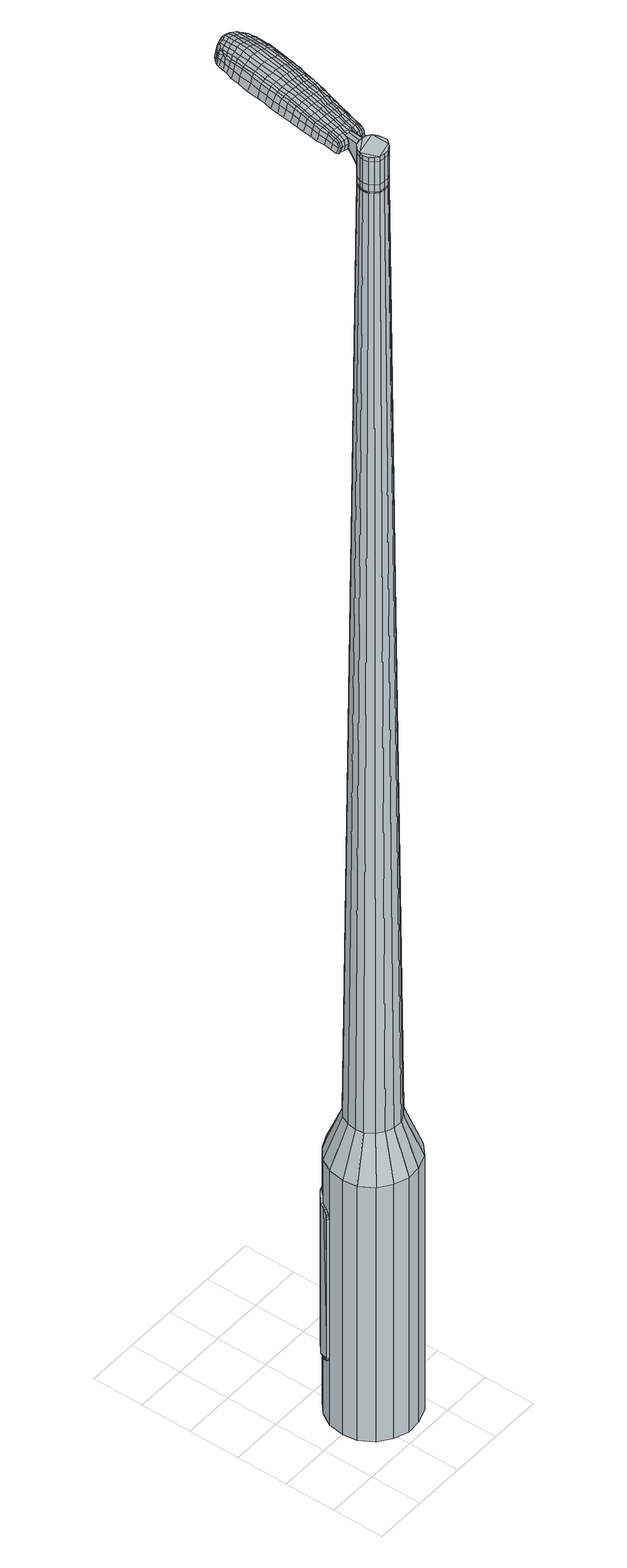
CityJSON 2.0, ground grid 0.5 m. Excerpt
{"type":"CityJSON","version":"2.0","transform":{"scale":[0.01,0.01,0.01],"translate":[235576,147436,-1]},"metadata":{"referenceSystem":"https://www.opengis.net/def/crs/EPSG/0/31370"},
"CityObjects":{
"object1":{"type":"GenericCityObject","attributes":{"cluster":737,"mean_distance_to_centroid":0.348,"new_centroid_x":235576.68,"new_centroid_y":147436.49,"mean_distance_to_camera":10.34,"H1":10.26,"H2":10.09,"Z_final":111.22,"cluster2":-1,"proj_x":235582.17,"proj_y":147437.32,"id_line":65011,"bearing_l":351.43,"distance":5.55,"orientation":"left","G_obj":81.43},"geometry":[{"type":"MultiSurface","lod":"2","boundaries":[[[0,1,2,3]],[[1,4,5,2]],[[4,6,7,5]],[[6,8,9,7]],[[8,10,11,9]],[[10,12,13,11]],[[12,14,15,13]],[[14,16,17,15]],[[16,18,19,17]],[[18,20,21,19]],[[20,22,23,21]],[[22,24,25,23]],[[24,26,27,25]],[[26,28,29,27]],[[28,30,31,29]],[[30,32,33,31]],[[32,34,35,33]],[[34,0,3,35]],[[36,37,38,39]],[[38,40,41,42]],[[41,43,42]],[[42,44,45,46]],[[45,47,46]],[[46,48,49,50]],[[49,51,50]],[[42,46,50,38]],[[50,52,39,38]],[[53,36,39]],[[2,5,7,35]],[[7,9,11,15]],[[11,13,15]],[[15,17,19,23]],[[19,21,23]],[[23,25,27,31]],[[27,29,31]],[[15,23,31,7]],[[31,33,35,7]],[[3,2,35]],[[1,0,54,55]],[[0,34,56,54]],[[34,32,57,56]],[[32,30,58,57]],[[30,28,59,58]],[[28,26,60,59]],[[26,24,61,60]],[[24,22,62,61]],[[22,20,63,62]],[[20,18,64,63]],[[18,16,65,64]],[[16,14,66,65]],[[14,12,67,66]],[[12,10,68,67]],[[10,8,69,68]],[[8,6,70,69]],[[6,4,71,70]],[[4,1,55,71]],[[55,54,72,73]],[[54,56,74,72]],[[56,57,75,74]],[[57,58,76,75]],[[58,59,77,76]],[[59,60,78,77]],[[60,61,79,78]],[[61,62,80,79]],[[62,63,81,80]],[[63,64,82,81]],[[64,65,83,82]],[[65,66,84,83]],[[66,67,85,84]],[[67,68,86,85]],[[68,69,87,86]],[[69,70,88,87]],[[70,71,89,88]],[[71,55,73,89]],[[72,90,91,92]],[[74,93,90,72]],[[94,95,93,74]],[[96,97,95,94]],[[98,99,97,96]],[[100,101,99,98]],[[102,103,101,100]],[[104,105,103,102]],[[106,107,105,104]],[[82,108,107,106]],[[109,110,108,82]],[[84,111,110,109]],[[85,112,111,84]],[[113,114,112,85]],[[87,115,114,113]],[[88,116,115,87]],[[117,118,116,88]],[[92,91,118,117]],[[119,120,121,122]],[[123,119,122,124]],[[125,123,124,126]],[[127,125,126,128]],[[129,127,128,130]],[[131,129,130,132]],[[133,131,132,134]],[[135,133,134,136]],[[137,135,136,138]],[[139,137,138,140]],[[141,139,140,142]],[[143,141,142,144]],[[145,143,144,146]],[[147,145,146,148]],[[149,147,148,150]],[[151,149,150,152]],[[73,72,92]],[[75,94,74]],[[75,76,96,94]],[[76,77,98,96]],[[77,78,100,98]],[[78,79,102,100]],[[79,80,104,102]],[[80,81,106,104]],[[81,82,106]],[[83,109,82]],[[83,84,109]],[[86,113,85]],[[86,87,113]],[[89,117,88]],[[89,73,92,117]],[[153,91,90]],[[153,154,118,91]],[[154,116,118]],[[155,114,115]],[[155,112,114]],[[156,110,111]],[[156,108,110]],[[157,107,108]],[[157,158,105,107]],[[158,159,103,105]],[[159,160,101,103]],[[160,161,99,101]],[[161,162,97,99]],[[162,163,95,97]],[[163,93,95]],[[39,52,151,164]],[[153,90,165,152]],[[53,39,164,120]],[[90,93,121,165]],[[36,53,120,119]],[[93,163,122,121]],[[37,36,119,123]],[[163,162,124,122]],[[38,37,123,125]],[[162,161,126,124]],[[40,38,125,127]],[[161,160,128,126]],[[41,40,127,129]],[[160,159,130,128]],[[43,41,129,131]],[[159,158,132,130]],[[42,43,131,133]],[[158,157,134,132]],[[44,42,133,135]],[[157,108,136,134]],[[45,44,135,137]],[[108,156,138,136]],[[47,45,137,139]],[[156,111,140,138]],[[46,47,139,141]],[[111,112,142,140]],[[48,46,141,143]],[[112,155,144,142]],[[49,48,143,145]],[[155,115,146,144]],[[51,49,145,147]],[[115,116,148,146]],[[50,51,147,149]],[[116,154,150,148]],[[52,50,149,151]],[[154,153,152,150]],[[151,152,166,167]],[[152,165,168,166]],[[165,121,169,168]],[[121,120,170,169]],[[120,164,171,170]],[[164,151,167,171]],[[172,173,174,175]],[[176,172,175,177]],[[172,176,178,179]],[[173,172,179,180]],[[181,182,183,184]],[[185,181,184,186]],[[181,185,187,188]],[[182,181,188,189]],[[190,191,192,193]],[[194,190,193,195]],[[190,194,196,197]],[[191,190,197,198]],[[199,200,201,202]],[[203,199,202,204]],[[199,203,205,206]],[[200,199,206,207]],[[208,209,210,211]],[[212,208,211,213]],[[208,212,214,215]],[[209,208,215,216]],[[217,218,219,220]],[[221,217,220,222]],[[217,221,223,224]],[[218,217,224,225]],[[226,227,228,229]],[[218,226,229,219]],[[226,218,225,230]],[[227,226,230,231]],[[232,233,234,235]],[[227,232,235,228]],[[232,227,231,236]],[[233,232,236,237]],[[238,176,177,239]],[[233,238,239,234]],[[238,233,237,240]],[[176,238,240,178]],[[241,242,243,244]],[[245,241,244,246]],[[241,245,247,248]],[[242,241,248,249]],[[250,251,252,253]],[[242,250,253,243]],[[250,242,249,254]],[[251,250,254,255]],[[256,257,258,259]],[[251,256,259,252]],[[256,251,255,260]],[[257,256,260,261]],[[262,263,264,265]],[[257,262,265,258]],[[262,257,261,266]],[[263,262,266,267]],[[268,173,180,269]],[[263,268,269,264]],[[268,263,267,270]],[[173,268,270,174]],[[271,272,273,274]],[[275,271,274,276]],[[271,275,277,278]],[[272,271,278,279]],[[280,281,282,283]],[[272,280,283,273]],[[280,272,279,284]],[[281,280,284,285]],[[286,287,288,289]],[[281,286,289,282]],[[286,281,285,290]],[[287,286,290,291]],[[292,185,186,293]],[[287,292,293,288]],[[292,287,291,294]],[[185,292,294,187]],[[295,296,297,298]],[[299,295,298,300]],[[295,299,301,302]],[[296,295,302,303]],[[304,305,306,307]],[[296,304,307,297]],[[304,296,303,308]],[[305,304,308,309]],[[310,311,312,313]],[[305,310,313,306]],[[310,305,309,314]],[[311,310,314,315]],[[316,317,318,319]],[[311,316,319,312]],[[316,311,315,320]],[[317,316,320,321]],[[322,182,189,323]],[[317,322,323,318]],[[322,317,321,324]],[[182,322,324,183]],[[325,211,210,326]],[[327,325,326,328]],[[325,327,329,330]],[[211,325,330,213]],[[331,327,328,332]],[[333,331,332,334]],[[331,333,335,336]],[[327,331,336,329]],[[337,333,334,338]],[[339,337,338,340]],[[337,339,341,342]],[[333,337,342,335]],[[343,339,340,344]],[[345,343,344,346]],[[343,345,347,348]],[[339,343,348,341]],[[349,345,346,350]],[[200,349,350,201]],[[349,200,207,351]],[[345,349,351,347]],[[352,353,198,197]],[[354,352,197,196]],[[352,354,355,356]],[[353,352,356,357]],[[358,359,357,356]],[[360,358,356,355]],[[358,360,361,362]],[[359,358,362,363]],[[364,365,363,362]],[[366,364,362,361]],[[364,366,367,368]],[[365,364,368,369]],[[370,371,369,368]],[[372,370,368,367]],[[370,372,205,203]],[[371,370,203,204]],[[373,374,375,376]],[[275,373,376,277]],[[373,275,276,377]],[[374,373,377,378]],[[379,194,195,380]],[[374,379,380,375]],[[379,374,378,381]],[[194,379,381,196]],[[382,383,384,385]],[[221,382,385,223]],[[382,221,222,386]],[[383,382,386,387]],[[388,389,390,391]],[[383,388,391,384]],[[388,383,387,392]],[[389,388,392,393]],[[394,191,198,395]],[[389,394,395,390]],[[394,389,393,396]],[[191,394,396,192]],[[397,398,399,400]],[[179,397,400,180]],[[397,179,178,401]],[[398,397,401,402]],[[403,404,405,406]],[[398,403,406,399]],[[403,398,402,407]],[[404,403,407,408]],[[409,202,201,410]],[[404,409,410,405]],[[409,404,408,411]],[[202,409,411,204]],[[412,413,414,415]],[[184,412,415,186]],[[412,184,183,416]],[[413,412,416,417]],[[418,206,205,419]],[[413,418,419,414]],[[418,413,417,420]],[[206,418,420,207]],[[421,422,423,424]],[[299,421,424,301]],[[421,299,300,425]],[[422,421,425,426]],[[427,212,213,428]],[[422,427,428,423]],[[427,422,426,429]],[[212,427,429,214]],[[430,431,432,433]],[[245,430,433,247]],[[430,245,246,434]],[[431,430,434,435]],[[436,437,438,439]],[[431,436,439,432]],[[436,431,435,440]],[[437,436,440,441]],[[442,209,216,443]],[[437,442,443,438]],[[442,437,441,444]],[[209,442,444,210]],[[445,446,435,434]],[[244,445,434,246]],[[445,244,243,447]],[[446,445,447,448]],[[449,450,441,440]],[[446,449,440,435]],[[449,446,448,451]],[[450,449,451,452]],[[453,326,210,444]],[[450,453,444,441]],[[453,450,452,454]],[[326,453,454,328]],[[455,456,457,458]],[[302,455,458,303]],[[455,302,301,424]],[[456,455,424,423]],[[459,330,329,460]],[[456,459,460,457]],[[459,456,423,428]],[[330,459,428,213]],[[461,462,448,447]],[[253,461,447,243]],[[461,253,252,463]],[[462,461,463,464]],[[465,466,452,451]],[[462,465,451,448]],[[465,462,464,467]],[[466,465,467,468]],[[469,332,328,454]],[[466,469,454,452]],[[469,466,468,470]],[[332,469,470,334]],[[471,472,473,474]],[[308,471,474,309]],[[471,308,303,458]],[[472,471,458,457]],[[475,336,335,476]],[[472,475,476,473]],[[475,472,457,460]],[[336,475,460,329]],[[477,478,464,463]],[[259,477,463,252]],[[477,259,258,479]],[[478,477,479,480]],[[481,482,468,467]],[[478,481,467,464]],[[481,478,480,483]],[[482,481,483,484]],[[485,338,334,470]],[[482,485,470,468]],[[485,482,484,486]],[[338,485,486,340]],[[487,488,489,490]],[[314,487,490,315]],[[487,314,309,474]],[[488,487,474,473]],[[491,342,341,492]],[[488,491,492,489]],[[491,488,473,476]],[[342,491,476,335]],[[493,494,480,479]],[[265,493,479,258]],[[493,265,264,495]],[[494,493,495,496]],[[497,498,484,483]],[[494,497,483,480]],[[497,494,496,499]],[[498,497,499,500]],[[501,344,340,486]],[[498,501,486,484]],[[501,498,500,502]],[[344,501,502,346]],[[503,504,505,506]],[[320,503,506,321]],[[503,320,315,490]],[[504,503,490,489]],[[507,348,347,508]],[[504,507,508,505]],[[507,504,489,492]],[[348,507,492,341]],[[509,510,496,495]],[[269,509,495,264]],[[509,269,180,400]],[[510,509,400,399]],[[511,512,500,499]],[[510,511,499,496]],[[511,510,399,406]],[[512,511,406,405]],[[513,350,346,502]],[[512,513,502,500]],[[513,512,405,410]],[[350,513,410,201]],[[514,515,417,416]],[[324,514,416,183]],[[514,324,321,506]],[[515,514,506,505]],[[516,351,207,420]],[[515,516,420,417]],[[516,515,505,508]],[[351,516,508,347]],[[517,518,378,377]],[[274,517,377,276]],[[517,274,273,519]],[[518,517,519,520]],[[521,354,196,381]],[[518,521,381,378]],[[521,518,520,522]],[[354,521,522,355]],[[523,524,525,526]],[[224,523,526,225]],[[523,224,223,385]],[[524,523,385,384]],[[527,528,529,530]],[[524,527,530,525]],[[527,524,384,391]],[[528,527,391,390]],[[531,353,357,532]],[[528,531,532,529]],[[531,528,390,395]],[[353,531,395,198]],[[533,534,520,519]],[[283,533,519,273]],[[533,283,282,535]],[[534,533,535,536]],[[537,360,355,522]],[[534,537,522,520]],[[537,534,536,538]],[[360,537,538,361]],[[539,540,541,542]],[[230,539,542,231]],[[539,230,225,526]],[[540,539,526,525]],[[543,544,545,546]],[[540,543,546,541]],[[543,540,525,530]],[[544,543,530,529]],[[547,359,363,548]],[[544,547,548,545]],[[547,544,529,532]],[[359,547,532,357]],[[549,550,536,535]],[[289,549,535,282]],[[549,289,288,551]],[[550,549,551,552]],[[553,366,361,538]],[[550,553,538,536]],[[553,550,552,554]],[[366,553,554,367]],[[555,556,557,558]],[[236,555,558,237]],[[555,236,231,542]],[[556,555,542,541]],[[559,560,561,562]],[[556,559,562,557]],[[559,556,541,546]],[[560,559,546,545]],[[563,365,369,564]],[[560,563,564,561]],[[563,560,545,548]],[[365,563,548,363]],[[565,566,552,551]],[[293,565,551,288]],[[565,293,186,415]],[[566,565,415,414]],[[567,372,367,554]],[[566,567,554,552]],[[567,566,414,419]],[[372,567,419,205]],[[568,569,402,401]],[[240,568,401,178]],[[568,240,237,558]],[[569,568,558,557]],[[570,571,408,407]],[[569,570,407,402]],[[570,569,557,562]],[[571,570,562,561]],[[572,371,204,411]],[[571,572,411,408]],[[572,571,561,564]],[[371,572,564,369]],[[573,574,575,576]],[[576,575,577,578]],[[579,577,575,580]],[[580,575,574,581]],[[582,583,584,585]],[[585,584,586,587]],[[588,586,584,589]],[[589,584,583,590]],[[591,592,593,594]],[[594,593,595,596]],[[597,595,593,598]],[[598,593,592,599]],[[600,601,602,603]],[[603,602,604,605]],[[606,604,602,607]],[[607,602,601,608]],[[609,610,611,612]],[[612,611,613,614]],[[615,613,611,616]],[[616,611,610,617]],[[618,619,620,621]],[[621,620,622,623]],[[624,622,620,625]],[[625,620,619,626]],[[627,628,629,630]],[[630,629,619,618]],[[626,619,629,631]],[[631,629,628,632]],[[633,634,635,636]],[[636,635,628,627]],[[632,628,635,637]],[[637,635,634,638]],[[578,577,639,640]],[[640,639,634,633]],[[638,634,639,641]],[[641,639,577,579]],[[642,643,644,645]],[[645,644,646,647]],[[648,646,644,649]],[[649,644,643,650]],[[651,652,653,654]],[[654,653,643,642]],[[650,643,653,655]],[[655,653,652,656]],[[657,658,659,660]],[[660,659,652,651]],[[656,652,659,661]],[[661,659,658,662]],[[663,664,665,666]],[[666,665,658,657]],[[662,658,665,667]],[[667,665,664,668]],[[581,574,669,670]],[[670,669,664,663]],[[668,664,669,671]],[[671,669,574,573]],[[672,673,674,675]],[[675,674,676,677]],[[678,676,674,679]],[[679,674,673,680]],[[681,682,683,684]],[[684,683,673,672]],[[680,673,683,685]],[[685,683,682,686]],[[687,688,689,690]],[[690,689,682,681]],[[686,682,689,691]],[[691,689,688,692]],[[587,586,693,694]],[[694,693,688,687]],[[692,688,693,695]],[[695,693,586,588]],[[696,697,698,699]],[[699,698,700,701]],[[702,700,698,703]],[[703,698,697,704]],[[705,706,707,708]],[[708,707,697,696]],[[704,697,707,709]],[[709,707,706,710]],[[711,712,713,714]],[[714,713,706,705]],[[710,706,713,715]],[[715,713,712,716]],[[717,718,719,720]],[[720,719,712,711]],[[716,712,719,721]],[[721,719,718,722]],[[590,583,723,724]],[[724,723,718,717]],[[722,718,723,725]],[[725,723,583,582]],[[609,612,726,727]],[[727,726,728,729]],[[730,728,726,731]],[[731,726,612,614]],[[729,728,732,733]],[[733,732,734,735]],[[736,734,732,737]],[[737,732,728,730]],[[735,734,738,739]],[[739,738,740,741]],[[742,740,738,743]],[[743,738,734,736]],[[741,740,744,745]],[[745,744,746,747]],[[748,746,744,749]],[[749,744,740,742]],[[747,746,750,751]],[[751,750,601,600]],[[608,601,750,752]],[[752,750,746,748]],[[599,753,754,598]],[[598,754,755,597]],[[756,755,754,757]],[[757,754,753,758]],[[758,759,760,757]],[[757,760,761,756]],[[762,761,760,763]],[[763,760,759,764]],[[764,765,766,763]],[[763,766,767,762]],[[768,767,766,769]],[[769,766,765,770]],[[770,771,772,769]],[[769,772,773,768]],[[606,773,772,604]],[[604,772,771,605]],[[774,775,776,777]],[[777,776,676,678]],[[677,676,776,778]],[[778,776,775,779]],[[596,595,780,781]],[[781,780,775,774]],[[779,775,780,782]],[[782,780,595,597]],[[783,784,785,786]],[[786,785,622,624]],[[623,622,785,787]],[[787,785,784,788]],[[789,790,791,792]],[[792,791,784,783]],[[788,784,791,793]],[[793,791,790,794]],[[599,592,795,796]],[[796,795,790,789]],[[794,790,795,797]],[[797,795,592,591]],[[798,799,800,801]],[[801,800,580,581]],[[579,580,800,802]],[[802,800,799,803]],[[804,805,806,807]],[[807,806,799,798]],[[803,799,806,808]],[[808,806,805,809]],[[600,603,810,811]],[[811,810,805,804]],[[809,805,810,812]],[[812,810,603,605]],[[813,814,815,816]],[[816,815,585,587]],[[582,585,815,817]],[[817,815,814,818]],[[606,607,819,820]],[[820,819,814,813]],[[818,814,819,821]],[[821,819,607,608]],[[822,823,700,824]],[[824,700,702]],[[701,700,823,825]],[[614,613,826,827]],[[827,826,823,822]],[[825,823,826,828]],[[828,826,613,615]],[[829,830,646,648]],[[647,646,830,831]],[[831,830,832]],[[833,834,835,836]],[[836,835,830,829]],[[832,830,835,837]],[[837,835,834,838]],[[617,610,839,840]],[[840,839,834,833]],[[838,834,839,841]],[[841,839,610,609]],[[832,842,843,831]],[[831,843,645,647]],[[642,645,843,844]],[[844,843,842,845]],[[838,846,847,837]],[[837,847,842,832]],[[845,842,847,848]],[[848,847,846,849]],[[609,727,850,841]],[[841,850,846,838]],[[849,846,850,851]],[[851,850,727,729]],[[852,853,854,855]],[[855,854,703,704]],[[702,703,854,824]],[[824,854,853,822]],[[730,731,856,857]],[[857,856,853,852]],[[822,853,856,827]],[[827,856,731,614]],[[845,858,844]],[[844,858,654,642]],[[651,654,858,859]],[[859,858,860]],[[849,861,862,848]],[[848,862,858,845]],[[860,858,862,863]],[[863,862,861,864]],[[729,733,865,851]],[[851,865,861,849]],[[864,861,865,866]],[[866,865,733,735]],[[867,868,869,870]],[[870,869,709,710]],[[704,709,869,855]],[[855,869,868,852]],[[736,737,871,872]],[[872,871,868,867]],[[852,868,871,857]],[[857,871,737,730]],[[860,873,874,859]],[[859,874,660,651]],[[657,660,874,875]],[[875,874,873,876]],[[864,877,878,863]],[[863,878,873,860]],[[876,873,878,879]],[[879,878,877,880]],[[735,739,881,866]],[[866,881,877,864]],[[880,877,881,882]],[[882,881,739,741]],[[883,884,885,886]],[[886,885,715,716]],[[710,715,885,870]],[[870,885,884,867]],[[742,743,887,888]],[[888,887,884,883]],[[867,884,887,872]],[[872,887,743,736]],[[876,889,890,875]],[[875,890,666,657]],[[663,666,890,891]],[[891,890,889,892]],[[880,893,894,879]],[[879,894,889,876]],[[892,889,894,895]],[[895,894,893,896]],[[741,745,897,882]],[[882,897,893,880]],[[896,893,897,898]],[[898,897,745,747]],[[899,900,901,902]],[[902,901,721,722]],[[716,721,901,886]],[[886,901,900,883]],[[748,749,903,904]],[[904,903,900,899]],[[883,900,903,888]],[[888,903,749,742]],[[892,905,906,891]],[[891,906,670,663]],[[581,670,906,801]],[[801,906,905,798]],[[896,907,908,895]],[[895,908,905,892]],[[798,905,908,807]],[[807,908,907,804]],[[747,751,909,898]],[[898,909,907,896]],[[804,907,909,811]],[[811,909,751,600]],[[818,910,911,817]],[[817,911,725,582]],[[722,725,911,902]],[[902,911,910,899]],[[608,752,912,821]],[[821,912,910,818]],[[899,910,912,904]],[[904,912,752,748]],[[779,913,914,778]],[[778,914,675,677]],[[672,675,914,915]],[[915,914,913,916]],[[597,755,917,782]],[[782,917,913,779]],[[916,913,917,918]],[[918,917,755,756]],[[919,920,921,922]],[[922,921,625,626]],[[624,625,921,786]],[[786,921,920,783]],[[923,924,925,926]],[[926,925,920,919]],[[783,920,925,792]],[[792,925,924,789]],[[758,753,927,928]],[[928,927,924,923]],[[789,924,927,796]],[[796,927,753,599]],[[916,929,930,915]],[[915,930,684,672]],[[681,684,930,931]],[[931,930,929,932]],[[756,761,933,918]],[[918,933,929,916]],[[932,929,933,934]],[[934,933,761,762]],[[935,936,937,938]],[[938,937,631,632]],[[626,631,937,922]],[[922,937,936,919]],[[939,940,941,942]],[[942,941,936,935]],[[919,936,941,926]],[[926,941,940,923]],[[764,759,943,944]],[[944,943,940,939]],[[923,940,943,928]],[[928,943,759,758]],[[932,945,946,931]],[[931,946,690,681]],[[687,690,946,947]],[[947,946,945,948]],[[762,767,949,934]],[[934,949,945,932]],[[948,945,949,950]],[[950,949,767,768]],[[951,952,953,954]],[[954,953,637,638]],[[632,637,953,938]],[[938,953,952,935]],[[955,956,957,958]],[[958,957,952,951]],[[935,952,957,942]],[[942,957,956,939]],[[770,765,959,960]],[[960,959,956,955]],[[939,956,959,944]],[[944,959,765,764]],[[948,961,962,947]],[[947,962,694,687]],[[587,694,962,816]],[[816,962,961,813]],[[768,773,963,950]],[[950,963,961,948]],[[813,961,963,820]],[[820,963,773,606]],[[803,964,965,802]],[[802,965,641,579]],[[638,641,965,954]],[[954,965,964,951]],[[809,966,967,808]],[[808,967,964,803]],[[951,964,967,958]],[[958,967,966,955]],[[605,771,968,812]],[[812,968,966,809]],[[955,966,968,960]],[[960,968,771,770]],[[573,576,175,174]],[[576,578,177,175]],[[588,589,188,187]],[[589,590,189,188]],[[591,594,193,192]],[[594,596,195,193]],[[615,616,215,214]],[[616,617,216,215]],[[618,621,220,219]],[[621,623,222,220]],[[627,630,229,228]],[[630,618,219,229]],[[633,636,235,234]],[[636,627,228,235]],[[578,640,239,177]],[[640,633,234,239]],[[648,649,248,247]],[[649,650,249,248]],[[650,655,254,249]],[[655,656,255,254]],[[656,661,260,255]],[[661,662,261,260]],[[662,667,266,261]],[[667,668,267,266]],[[668,671,270,267]],[[671,573,174,270]],[[678,679,278,277]],[[679,680,279,278]],[[680,685,284,279]],[[685,686,285,284]],[[686,691,290,285]],[[691,692,291,290]],[[692,695,294,291]],[[695,588,187,294]],[[696,699,298,297]],[[699,701,300,298]],[[705,708,307,306]],[[708,696,297,307]],[[711,714,313,312]],[[714,705,306,313]],[[717,720,319,318]],[[720,711,312,319]],[[590,724,323,189]],[[724,717,318,323]],[[774,777,376,375]],[[777,678,277,376]],[[596,781,380,195]],[[781,774,375,380]],[[623,787,386,222]],[[787,788,387,386]],[[788,793,392,387]],[[793,794,393,392]],[[794,797,396,393]],[[797,591,192,396]],[[701,425,300]],[[701,825,426,425]],[[825,828,429,426]],[[828,615,214,429]],[[829,433,432]],[[829,648,247,433]],[[833,836,439,438]],[[836,829,432,439]],[[617,840,443,216]],[[840,833,438,443]],[[969,970,971,972]],[[973,974,972,971]],[[975,976,977,978]],[[979,980,981,982]],[[970,983,984,971]],[[985,973,971,984]],[[986,975,978,987]],[[988,989,980,979]],[[983,990,991,984]],[[991,992,985,984]],[[993,986,987,994]],[[995,989,988,996]],[[990,997,998,991]],[[998,999,992,991]],[[1000,993,994,1001]],[[1002,995,996,1003]],[[1004,1005,1006,1007]],[[1008,1009,1005,1004]],[[1008,1010,1011,1009]],[[1010,1012,1013,1011]],[[1014,1015,1016,1017]],[[1018,1019,1015,1014]],[[1020,1021,1019,1018]],[[1022,1023,1021,1020]],[[1017,1006,1005,1014]],[[1014,1005,1009,1018]],[[1009,1011,1020,1018]],[[1011,1013,1022,1020]],[[978,977,974,973]],[[987,978,973,985]],[[992,994,987,985]],[[999,1001,994,992]],[[979,982,976,975]],[[988,979,975,986]],[[996,988,986,993]],[[1003,996,993,1000]],[[980,1004,1007,981]],[[989,1008,1004,980]],[[1010,1008,989,995]],[[1012,1010,995,1002]],[[1024,1025,1026,1027]],[[1026,1028,1029,1030]],[[1026,1030,1031,1032]],[[1026,1032,1027]],[[1033,1024,1027,1034]],[[1035,1034,1027,1036]],[[1037,1036,1027]],[[1038,1026,1025,1039]],[[1040,1038,1039,1041]],[[1042,1040,1041,1043]],[[1044,1042,1043,1045]],[[1046,1044,1045,1047]],[[1047,1048,1049,1050]],[[1047,1050,1051,1052]],[[1047,1052,1053,1054]],[[1053,1055,1056,1057]],[[1053,1057,1058,1059]],[[1053,1059,1054]],[[1047,1054,1046]],[[1060,1061,1025,1024]],[[1062,1063,1028,1026]],[[1064,1065,1037,1027]],[[1061,1066,1039,1025]],[[1067,1062,1026,1038]],[[1066,1068,1041,1039]],[[1069,1067,1038,1040]],[[1068,1070,1043,1041]],[[1071,1069,1040,1042]],[[1070,1072,1045,1043]],[[1073,1071,1042,1044]],[[1072,1074,1047,1045]],[[1075,1073,1044,1046]],[[1074,1076,1048,1047]],[[1077,1078,1055,1053]],[[1079,1075,1046,1054]],[[1049,1048,1076,1080]],[[1050,1049,1080,1081]],[[1051,1050,1081,1082]],[[1052,1051,1082,1083]],[[1053,1052,1083,1077]],[[1084,1060,1024,1033]],[[1085,1084,1033,1034]],[[1086,1085,1034,1035]],[[1087,1086,1035,1036]],[[1065,1087,1036,1037]],[[1029,1028,1063,1088]],[[1056,1055,1078,1089]],[[1030,1029,1088,1090]],[[1031,1030,1090,1091]],[[1032,1031,1091,1092]],[[1027,1032,1092,1064]],[[1057,1056,1089,1093]],[[1058,1057,1093,1094]],[[1059,1058,1094,1095]],[[1054,1059,1095,1079]]]}]}
},
"vertices":[
[73,93,384],[87,88,384],[87,88,96],[73,93,96],[99,79,384],[99,79,96],[106,67,384],[106,67,96],[109,52,384],[109,52,96],[107,38,384],[107,38,96],[100,25,384],[100,25,96],[89,15,384],[89,15,96],[75,10,384],[75,10,96],[61,9,384],[61,9,96],[47,14,384],[47,14,96],[35,23,384],[35,23,96],[27,36,384],[27,36,96],[25,50,384],[25,50,96],[27,65,384],[27,65,96],[34,77,384],[34,77,96],[45,87,384],[45,87,96],[58,93,384],[58,93,96],[60,63,1524],[56,59,1524],[54,55,1524],[69,64,1524],[53,51,1524],[54,46,1524],[60,39,1524],[57,42,1524],[65,38,1524],[70,38,1524],[77,43,1524],[74,40,1524],[80,47,1524],[80,51,1524],[77,60,1524],[79,56,1524],[73,63,1524],[64,64,1524],[71,76,429],[79,73,429],[62,76,429],[54,73,429],[47,67,429],[43,59,429],[42,50,429],[43,42,429],[48,34,429],[55,29,429],[63,26,429],[72,26,429],[80,30,429],[87,35,429],[91,43,429],[92,52,429],[90,60,429],[86,68,429],[69,64,1483],[73,63,1483],[64,64,1483],[60,63,1483],[56,59,1483],[54,55,1483],[53,51,1483],[54,46,1483],[57,42,1483],[60,39,1483],[65,38,1483],[70,38,1483],[74,40,1483],[77,43,1483],[80,47,1483],[80,51,1483],[79,56,1483],[77,60,1483],[69,64,1485],[73,62,1485],[73,62,1483],[64,64,1485],[60,62,1483],[60,62,1485],[57,59,1483],[57,59,1485],[55,55,1483],[55,55,1485],[54,51,1483],[54,51,1485],[55,46,1483],[55,46,1485],[57,43,1483],[57,43,1485],[61,40,1483],[61,40,1485],[65,38,1485],[69,38,1483],[69,38,1485],[74,40,1485],[77,43,1485],[79,47,1483],[79,47,1485],[80,51,1485],[79,56,1485],[76,60,1483],[76,60,1485],[60,63,1519],[64,64,1519],[64,64,1493],[60,63,1493],[56,59,1519],[56,59,1493],[54,55,1519],[54,55,1493],[53,51,1519],[53,51,1493],[54,46,1519],[54,46,1493],[57,42,1519],[57,42,1493],[60,39,1519],[60,39,1493],[65,38,1519],[65,38,1493],[70,38,1519],[70,38,1493],[74,40,1519],[74,40,1493],[77,43,1519],[77,43,1493],[80,47,1519],[80,47,1493],[80,51,1519],[80,51,1493],[79,56,1519],[79,56,1493],[77,60,1519],[77,60,1493],[73,63,1519],[73,63,1493],[73,63,1485],[77,60,1485],[80,47,1485],[70,38,1485],[60,39,1485],[57,42,1485],[54,46,1485],[53,51,1485],[54,55,1485],[56,59,1485],[60,63,1485],[69,64,1519],[69,64,1493],[75,82,1513],[75,82,1518],[72,83,1513],[68,83,1513],[68,83,1518],[72,83,1518],[102,153,1519],[101,146,1518],[102,147,1509],[104,154,1510],[104,162,1519],[105,163,1510],[102,161,1526],[100,152,1525],[99,146,1525],[64,159,1519],[63,152,1518],[65,151,1525],[65,158,1525],[65,168,1519],[66,167,1526],[64,169,1510],[63,161,1510],[62,154,1509],[92,229,1519],[96,228,1519],[96,229,1513],[92,230,1513],[88,229,1519],[88,230,1513],[88,227,1524],[92,228,1524],[96,227,1524],[81,156,1530],[80,149,1529],[83,148,1529],[85,155,1530],[83,165,1531],[86,164,1531],[79,165,1530],[78,156,1530],[77,149,1529],[69,76,1512],[72,76,1512],[72,77,1517],[70,77,1517],[66,76,1512],[67,78,1517],[66,77,1506],[69,77,1506],[72,76,1506],[109,212,1519],[109,209,1519],[111,209,1512],[111,213,1512],[109,214,1518],[111,215,1512],[108,214,1522],[108,212,1523],[108,209,1524],[109,204,1519],[109,198,1519],[110,199,1512],[111,205,1512],[108,204,1524],[107,198,1525],[108,192,1519],[107,185,1519],[109,186,1511],[110,193,1511],[107,192,1526],[106,184,1526],[105,173,1519],[107,174,1510],[104,173,1526],[87,81,1513],[88,88,1513],[87,88,1518],[86,80,1517],[85,75,1512],[85,77,1516],[86,76,1506],[88,82,1507],[90,89,1507],[90,96,1514],[92,103,1515],[90,102,1520],[89,95,1519],[91,96,1507],[93,104,1507],[93,110,1515],[95,118,1516],[93,117,1522],[92,110,1521],[95,111,1508],[96,119,1508],[96,125,1517],[98,132,1517],[96,131,1524],[95,124,1523],[98,126,1508],[99,133,1509],[99,139,1518],[98,138,1524],[101,140,1509],[74,218,1519],[73,215,1519],[75,214,1524],[75,218,1523],[75,220,1518],[76,220,1522],[74,221,1512],[73,219,1512],[72,216,1512],[72,210,1519],[71,205,1519],[72,204,1525],[73,210,1524],[71,211,1512],[70,206,1512],[70,199,1519],[68,191,1519],[70,190,1526],[71,198,1526],[68,200,1511],[67,192,1511],[67,179,1519],[68,178,1526],[65,181,1510],[57,86,1513],[58,93,1513],[57,94,1507],[56,87,1507],[57,80,1512],[56,81,1506],[58,81,1516],[58,85,1517],[59,92,1518],[58,101,1514],[59,108,1515],[58,109,1507],[57,102,1507],[59,100,1519],[60,107,1520],[60,116,1515],[60,123,1516],[59,124,1508],[58,117,1508],[61,115,1521],[62,122,1522],[61,130,1517],[62,138,1517],[60,139,1509],[60,132,1508],[62,129,1523],[63,137,1524],[62,145,1518],[61,146,1509],[64,144,1524],[70,83,1519],[73,82,1519],[72,90,1520],[74,89,1520],[69,90,1520],[68,83,1519],[73,97,1522],[75,97,1522],[74,105,1523],[76,104,1523],[71,105,1523],[70,98,1521],[75,112,1524],[78,112,1524],[76,119,1525],[79,119,1525],[73,120,1525],[72,112,1524],[77,127,1526],[80,126,1526],[78,134,1527],[81,134,1527],[75,135,1527],[74,127,1526],[79,141,1528],[82,141,1528],[76,142,1528],[92,225,1527],[95,224,1527],[87,224,1526],[87,220,1527],[91,220,1528],[95,219,1528],[90,214,1529],[94,213,1529],[86,214,1528],[85,207,1530],[89,207,1530],[92,206,1530],[88,199,1531],[91,199,1531],[84,200,1530],[82,191,1531],[86,190,1531],[90,190,1531],[84,178,1531],[88,177,1531],[80,178,1531],[77,222,1518],[79,224,1519],[78,225,1513],[76,223,1513],[77,221,1523],[79,223,1523],[83,227,1519],[83,228,1513],[83,225,1524],[109,217,1518],[107,219,1518],[107,218,1523],[108,215,1523],[110,217,1513],[108,220,1513],[105,222,1519],[102,225,1519],[102,224,1524],[105,221,1523],[106,223,1513],[103,226,1513],[99,227,1519],[99,226,1524],[100,228,1513],[99,152,1528],[97,153,1528],[96,146,1528],[97,145,1527],[100,161,1528],[98,162,1529],[94,154,1529],[91,154,1530],[90,147,1529],[93,146,1528],[96,162,1529],[93,163,1530],[88,155,1530],[87,148,1529],[89,164,1531],[67,158,1528],[69,157,1529],[70,166,1529],[68,166,1528],[66,150,1527],[68,150,1528],[73,157,1529],[74,166,1530],[72,150,1528],[58,78,1512],[60,78,1512],[60,79,1517],[58,79,1517],[57,79,1506],[59,79,1506],[63,77,1512],[63,78,1517],[62,78,1506],[84,74,1512],[82,74,1512],[83,75,1506],[85,74,1506],[84,75,1517],[82,75,1517],[80,74,1512],[77,75,1512],[78,76,1506],[81,75,1506],[80,76,1517],[77,76,1517],[75,75,1512],[75,76,1506],[75,76,1517],[84,80,1519],[83,81,1519],[86,88,1520],[84,88,1520],[81,81,1519],[78,81,1519],[82,88,1520],[79,89,1520],[76,82,1519],[77,89,1520],[59,84,1519],[61,84,1519],[62,91,1520],[60,92,1520],[64,84,1519],[65,91,1520],[87,95,1521],[86,95,1521],[89,102,1522],[87,103,1522],[83,96,1521],[81,96,1521],[85,103,1522],[82,103,1523],[78,96,1522],[79,104,1523],[61,99,1521],[63,99,1521],[64,106,1522],[61,107,1522],[66,98,1521],[67,106,1522],[90,110,1523],[88,110,1523],[92,117,1524],[90,117,1524],[86,110,1523],[83,111,1524],[87,118,1525],[85,118,1525],[80,111,1524],[82,118,1525],[62,114,1523],[64,114,1523],[65,121,1524],[63,121,1524],[68,113,1524],[69,120,1525],[93,124,1525],[91,124,1525],[95,131,1526],[93,132,1526],[89,125,1526],[86,125,1526],[90,132,1527],[87,133,1527],[83,126,1526],[84,133,1527],[64,129,1525],[66,128,1525],[67,136,1526],[65,136,1526],[70,128,1526],[71,135,1527],[96,138,1527],[94,139,1527],[91,139,1527],[88,140,1528],[85,140,1528],[65,143,1527],[68,143,1527],[71,142,1528],[77,219,1525],[79,220,1525],[76,215,1526],[78,217,1526],[83,223,1526],[82,218,1527],[107,213,1525],[106,215,1525],[106,212,1526],[107,210,1525],[104,218,1525],[102,221,1526],[101,217,1527],[104,214,1526],[99,223,1526],[98,218,1527],[75,210,1526],[77,211,1527],[73,204,1527],[76,205,1528],[81,213,1528],[80,206,1529],[107,205,1526],[105,206,1527],[105,200,1528],[106,199,1527],[103,208,1527],[100,210,1528],[99,204,1529],[102,202,1528],[97,212,1528],[96,205,1530],[72,198,1528],[75,199,1529],[71,190,1528],[73,190,1529],[79,199,1529],[78,190,1530],[105,192,1528],[104,194,1528],[103,185,1529],[104,184,1528],[101,195,1529],[98,197,1530],[97,188,1530],[100,187,1530],[95,198,1530],[94,189,1531],[69,178,1529],[72,178,1529],[76,178,1530],[102,173,1528],[101,174,1529],[98,175,1530],[95,175,1530],[91,176,1531],[100,148,1509],[99,147,1518],[100,154,1518],[102,155,1509],[102,162,1519],[103,163,1510],[100,161,1525],[98,153,1525],[97,146,1525],[66,151,1525],[65,152,1518],[66,159,1518],[67,158,1525],[67,168,1519],[68,166,1525],[66,169,1510],[65,161,1509],[64,153,1509],[95,227,1513],[95,226,1519],[92,227,1519],[92,228,1513],[88,226,1519],[88,227,1513],[88,225,1524],[92,225,1524],[95,225,1524],[83,149,1528],[80,149,1528],[81,156,1529],[84,156,1529],[83,165,1529],[86,165,1529],[79,166,1529],[78,157,1529],[77,149,1528],[72,79,1516],[72,78,1512],[70,78,1512],[70,79,1516],[67,79,1512],[67,80,1516],[67,80,1506],[70,79,1506],[73,79,1506],[109,209,1512],[107,209,1519],[108,212,1518],[109,212,1512],[107,214,1518],[109,214,1512],[106,213,1522],[106,212,1523],[106,208,1523],[108,199,1512],[107,198,1519],[107,204,1519],[109,205,1512],[106,204,1524],[105,198,1525],[107,186,1511],[105,185,1519],[106,193,1519],[108,193,1511],[105,192,1525],[104,184,1526],[104,174,1519],[105,175,1510],[102,173,1526],[85,88,1518],[87,89,1513],[85,82,1513],[84,81,1517],[84,77,1512],[83,78,1515],[85,77,1506],[86,82,1506],[88,90,1507],[88,103,1520],[90,104,1514],[88,96,1514],[87,96,1519],[89,97,1507],[91,104,1507],[91,118,1522],[93,118,1516],[91,111,1515],[90,110,1521],[93,112,1508],[94,119,1508],[94,132,1523],[96,133,1517],[94,125,1516],[93,125,1522],[96,126,1508],[98,134,1508],[97,140,1517],[96,139,1524],[99,141,1509],[76,214,1523],[75,214,1519],[76,217,1518],[77,217,1523],[77,219,1518],[78,219,1522],[76,220,1512],[75,218,1512],[74,215,1512],[74,203,1525],[73,204,1519],[74,210,1519],[75,209,1524],[73,211,1512],[72,205,1512],[71,190,1526],[70,191,1519],[72,198,1519],[73,197,1525],[70,200,1511],[69,192,1511],[69,179,1519],[70,178,1526],[67,181,1510],[59,94,1507],[60,93,1513],[59,86,1513],[58,87,1506],[59,80,1512],[58,81,1506],[60,81,1515],[60,85,1517],[61,92,1518],[60,109,1507],[61,108,1514],[60,101,1514],[59,102,1507],[61,100,1519],[62,107,1520],[61,124,1508],[62,123,1516],[62,115,1515],[60,117,1508],[63,114,1521],[64,122,1522],[62,139,1508],[64,138,1517],[63,130,1516],[62,132,1508],[64,129,1522],[65,136,1523],[64,145,1517],[63,146,1509],[66,144,1524],[71,83,1518],[73,83,1518],[72,90,1519],[74,90,1519],[69,91,1519],[68,84,1518],[73,98,1520],[75,97,1520],[74,105,1521],[77,105,1521],[71,106,1521],[70,98,1520],[75,113,1523],[78,112,1523],[76,120,1524],[79,119,1524],[73,120,1524],[72,113,1523],[77,127,1525],[80,127,1525],[78,135,1526],[81,134,1526],[75,135,1526],[74,128,1525],[79,142,1527],[82,141,1527],[76,142,1527],[95,223,1526],[92,223,1526],[88,223,1525],[87,219,1526],[91,219,1526],[94,219,1526],[93,213,1528],[90,213,1528],[86,213,1527],[85,206,1528],[89,206,1529],[92,205,1529],[91,198,1530],[88,199,1530],[84,199,1529],[83,190,1530],[86,190,1530],[90,190,1530],[88,177,1530],[85,178,1530],[81,178,1530],[79,223,1513],[80,222,1518],[78,221,1518],[77,222,1512],[78,219,1523],[80,221,1523],[84,225,1519],[84,226,1513],[84,223,1523],[105,217,1523],[106,218,1518],[107,216,1518],[106,215,1523],[108,216,1512],[107,218,1512],[101,222,1523],[101,223,1519],[104,221,1519],[103,219,1523],[104,221,1513],[102,224,1513],[98,225,1519],[98,224,1524],[99,226,1513],[95,146,1527],[96,153,1527],[97,153,1527],[96,146,1526],[99,161,1527],[98,162,1528],[89,147,1528],[91,155,1528],[94,154,1528],[92,147,1527],[95,163,1528],[92,163,1529],[88,155,1529],[86,148,1528],[89,164,1529],[71,166,1528],[70,158,1527],[68,158,1527],[69,166,1527],[67,151,1526],[69,150,1527],[74,157,1528],[75,166,1528],[73,150,1527],[61,81,1516],[60,80,1512],[60,81,1516],[59,81,1506],[63,79,1512],[64,80,1516],[63,80,1506],[84,77,1506],[83,76,1512],[83,77,1516],[82,77,1516],[78,78,1506],[78,77,1512],[80,77,1512],[81,77,1506],[80,78,1516],[77,78,1516],[75,77,1512],[75,78,1506],[75,78,1516],[83,82,1518],[84,81,1518],[85,88,1519],[84,89,1519],[78,82,1518],[81,82,1518],[82,89,1519],[79,89,1519],[76,83,1518],[77,90,1519],[62,92,1519],[61,85,1518],[60,85,1518],[61,92,1519],[64,84,1518],[65,91,1519],[86,96,1520],[88,103,1521],[87,103,1521],[81,97,1520],[83,96,1520],[85,104,1521],[82,104,1521],[78,97,1520],[79,104,1521],[64,107,1521],[63,99,1520],[62,100,1520],[63,107,1521],[66,99,1520],[67,106,1521],[88,110,1522],[89,110,1522],[91,118,1523],[90,118,1523],[83,111,1522],[86,111,1522],[87,118,1523],[84,119,1524],[80,112,1523],[82,119,1524],[66,122,1523],[65,114,1522],[63,114,1522],[64,122,1523],[68,114,1522],[69,121,1523],[91,125,1524],[92,125,1524],[93,132,1525],[92,132,1525],[86,126,1525],[88,125,1524],[90,133,1525],[87,133,1526],[83,126,1525],[84,134,1526],[67,136,1525],[66,129,1524],[65,129,1524],[66,136,1525],[70,128,1524],[71,136,1525],[94,139,1526],[95,139,1526],[88,140,1527],[91,140,1526],[85,141,1527],[68,143,1526],[67,143,1526],[72,143,1526],[80,219,1524],[78,218,1524],[77,214,1525],[79,216,1525],[84,221,1525],[83,218,1525],[105,211,1525],[105,215,1524],[106,213,1524],[106,209,1525],[100,216,1526],[101,220,1525],[103,217,1524],[103,214,1525],[98,221,1525],[97,218,1526],[78,211,1526],[76,209,1526],[75,203,1526],[77,204,1527],[82,212,1526],[81,205,1527],[104,200,1527],[104,206,1526],[105,204,1526],[105,198,1526],[99,203,1528],[100,210,1527],[102,208,1526],[101,201,1527],[97,212,1527],[96,205,1528],[75,198,1527],[74,197,1527],[72,190,1527],[74,190,1528],[79,199,1528],[78,190,1529],[102,185,1528],[103,193,1527],[104,192,1527],[103,185,1527],[96,188,1529],[98,196,1529],[101,195,1528],[99,187,1528],[95,198,1529],[93,189,1530],[72,178,1528],[71,178,1528],[76,178,1529],[100,174,1528],[101,173,1528],[94,176,1529],[97,175,1529],[91,176,1530],[85,77,1508],[78,78,1508],[84,110,1509],[92,109,1509],[88,131,1510],[96,130,1510],[95,170,1512],[104,169,1512],[101,151,1511],[92,152,1511],[97,188,1513],[99,201,1514],[108,200,1514],[106,187,1513],[71,79,1508],[76,111,1509],[79,132,1510],[85,171,1512],[83,154,1511],[88,189,1513],[90,203,1514],[65,80,1508],[68,112,1509],[71,134,1510],[76,173,1512],[73,155,1511],[81,204,1514],[79,191,1513],[58,81,1508],[61,113,1509],[62,135,1510],[67,174,1512],[64,156,1511],[72,205,1514],[70,192,1513],[100,215,1514],[100,219,1514],[107,218,1514],[109,213,1514],[92,216,1514],[93,221,1514],[84,217,1514],[86,222,1514],[75,218,1514],[79,223,1514],[98,225,1515],[95,228,1515],[96,228,1515],[102,224,1515],[93,225,1515],[94,228,1515],[89,226,1515],[93,228,1515],[85,227,1515],[92,229,1515],[31,75,334],[33,79,334],[33,79,165],[26,67,171],[31,75,165],[29,72,165],[28,70,166],[27,68,167],[26,67,169],[29,72,334],[28,70,333],[27,68,332],[26,67,331],[26,67,328],[45,89,165],[45,89,334],[58,94,165],[58,94,334],[73,94,165],[73,94,334],[88,90,165],[88,90,334],[100,80,165],[100,80,334],[102,77,334],[104,74,334],[105,71,333],[107,69,332],[107,68,331],[107,68,328],[102,77,165],[107,68,171],[107,68,169],[107,69,167],[105,71,166],[104,74,165],[34,74,334],[36,78,334],[36,78,165],[34,74,165],[29,65,171],[29,65,328],[46,86,334],[46,86,165],[59,91,334],[59,91,165],[73,91,334],[73,91,165],[86,87,334],[86,87,165],[97,79,334],[97,79,165],[99,75,334],[105,67,328],[105,67,171],[99,75,165],[101,72,334],[103,70,333],[104,68,332],[105,67,331],[32,71,334],[31,68,333],[30,67,332],[29,66,331],[32,71,165],[105,67,169],[31,68,166],[30,67,167],[29,66,169],[104,68,167],[103,70,166],[101,72,165]
]}
